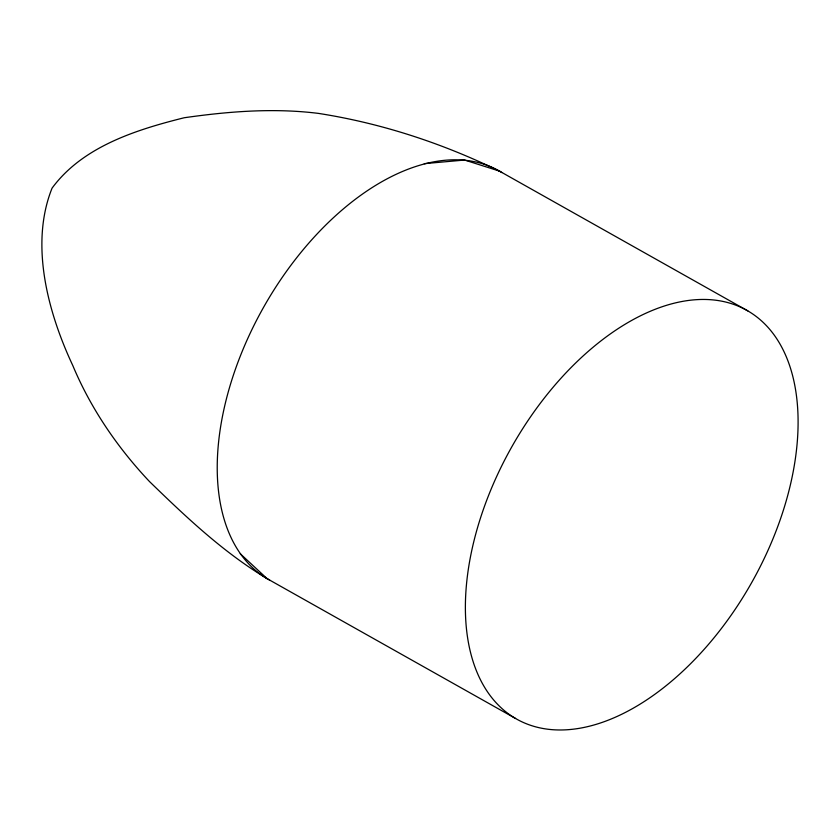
<?xml version="1.0" encoding="UTF-8"?>
<svg xmlns="http://www.w3.org/2000/svg" width="840" height="840" viewBox="0 0 840 840"><rect width="100%" height="100%" fill="white"/><g stroke="black" fill="none" stroke-linecap="round" stroke-linejoin="round"><path stroke-width="1.26" d="M424.284 163.653L464.604 160.041L499.37 171.066L747.821 310.894A234.559 137.812 -60.6 0 1 676.756 676.715A234.559 137.812 -60.6 0 1 470.536 556.458A234.559 137.812 -60.6 0 1 747.821 310.894M499.706 171.255C442.596 143.283 381.276 123.186 318.402 113.389C273.714 107.814 228.627 111.405 184.222 117.747C136.227 129.738 82.698 146.496 52.07 188.139C29.442 244.503 48.153 312.953 72.755 365.453C90.794 408.566 117.495 447.615 149.499 481.551C186.113 517.104 223.429 552.5 267.466 578.855M515.582 718.484L267.13 578.666L240.272 553.749M269.693 580.104A234.559 137.812 -60.6 0 1 264.526 305.623A234.559 137.812 -60.6 0 1 501.89 172.578"/></g></svg>
